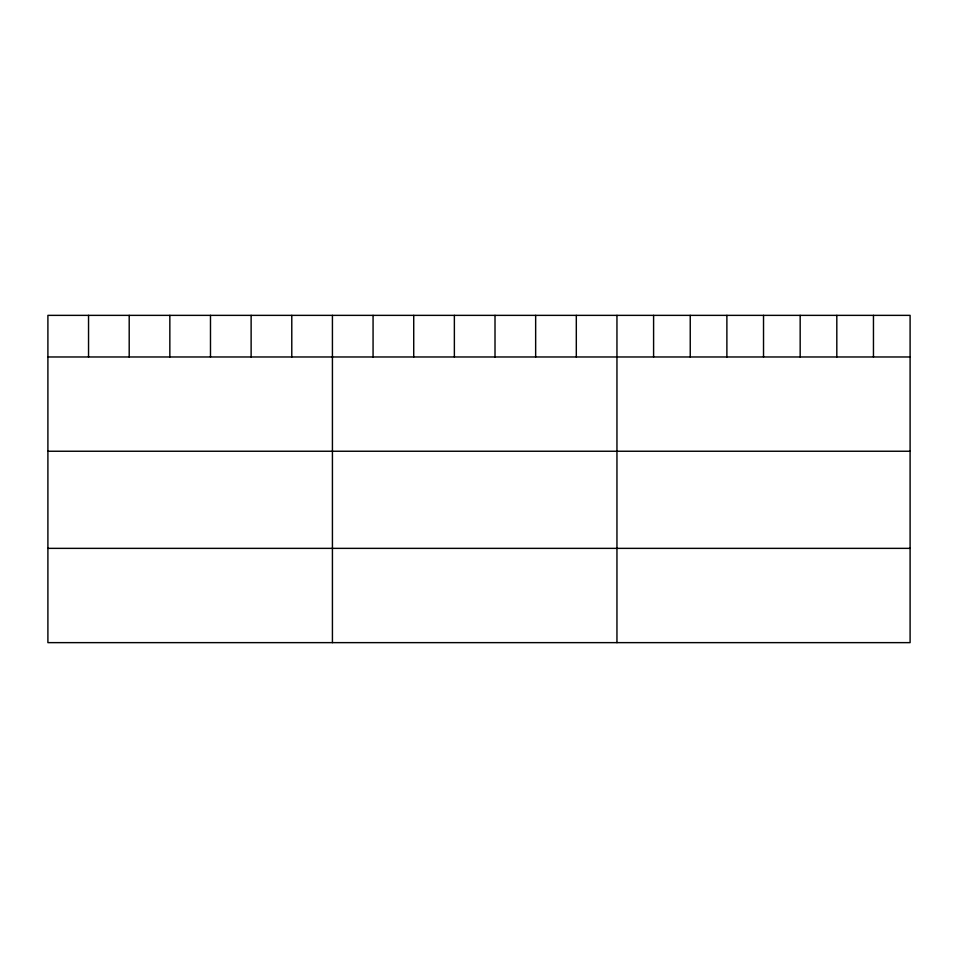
<?xml version="1.0" encoding="UTF-8"?>
<svg xmlns="http://www.w3.org/2000/svg" width="958" height="958" viewBox="0 0 958 958"><rect width="100%" height="100%" fill="white"/><g stroke="black" fill="none" stroke-linecap="round" stroke-linejoin="round"><path stroke-width="1.44" d="M910.1 356.975L910.1 642.638L47.9 642.638L47.9 315.362L910.1 315.362L910.1 356.975L47.9 356.975M47.9 451.242L910.1 451.242M47.9 548.359L910.1 548.359M873.457 315.362L873.457 356.975M836.813 315.362L836.813 356.975M800.17 315.362L800.17 356.975M763.526 315.362L763.526 356.975M726.883 315.362L726.883 356.975M690.239 315.362L690.239 356.975M653.595 315.362L653.595 356.975M616.952 315.362L616.952 642.638M576.309 315.362L576.309 356.975M535.654 315.362L535.654 356.975M495.011 315.362L495.011 356.975M454.367 315.362L454.367 356.975M413.724 315.362L413.724 356.975M373.069 315.362L373.069 356.975M332.426 315.362L332.426 642.638M291.783 315.362L291.783 356.975M251.128 315.362L251.128 356.975M210.485 315.362L210.485 356.975M169.841 315.362L169.841 356.975M129.198 315.362L129.198 356.975M88.543 315.362L88.543 356.975"/></g></svg>
